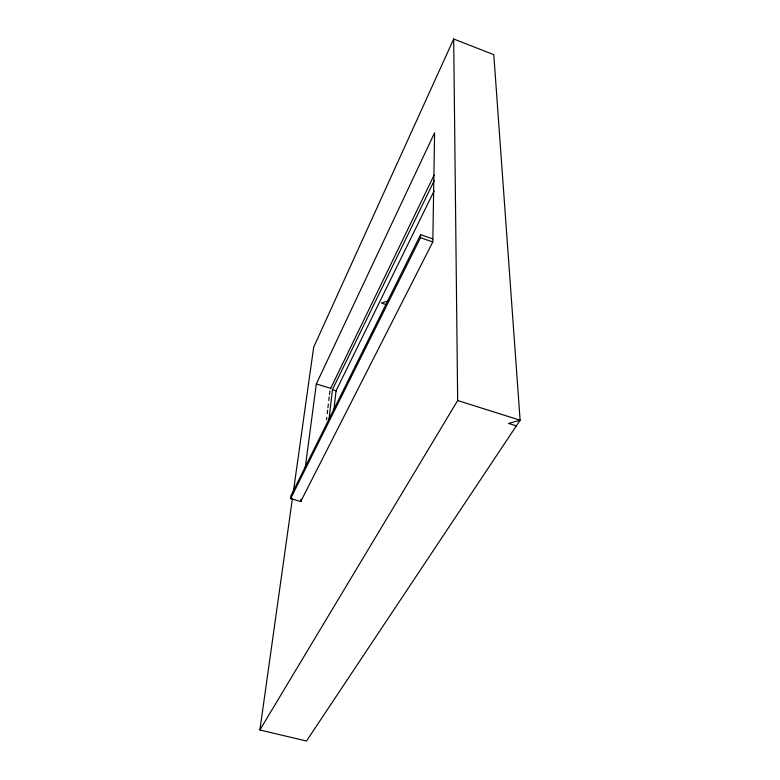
<?xml version="1.0" encoding="UTF-8"?>
<svg xmlns="http://www.w3.org/2000/svg" width="780" height="780" viewBox="0 0 780 780"><rect width="100%" height="100%" fill="white"/><g stroke="black" fill="none" stroke-linecap="round" stroke-linejoin="round"><path stroke-width="1.17" d="M301.07 499.122L300.748 501.52L432.802 241.946L434.596 132.766L316.339 383.926L305.204 467.922M301.031 501.599L290.628 498.644L420.508 237.695L420.605 234.653L432.851 238.904M333.898 410.085L336.053 390.78L434.138 190.856M328.945 419.815L332.436 389.659L434.245 180.609M326.498 419.786L326.781 417.378M327.21 413.761L327.639 410.144M327.922 407.735L328.351 404.118M328.78 400.501L329.199 396.883M329.482 394.465L329.911 390.848M293.202 492.872L313.667 347.227L453.687 39L493.789 54.659L520.114 420.215L306.491 741L259.886 729.983L292.354 498.888M290.628 498.644L291.086 495.446L420.605 234.653M330.584 388.547L434.08 175.149M259.886 729.983L457.665 400.53L453.687 39M388.469 300.768L381.44 303.049L386.5 304.717M316.339 383.926L330.895 388.43M332.436 389.659L336.57 390.936M457.665 400.53L520.114 420.215L508.541 423.423L516.35 425.87M420.508 237.695L432.802 241.946"/></g></svg>
